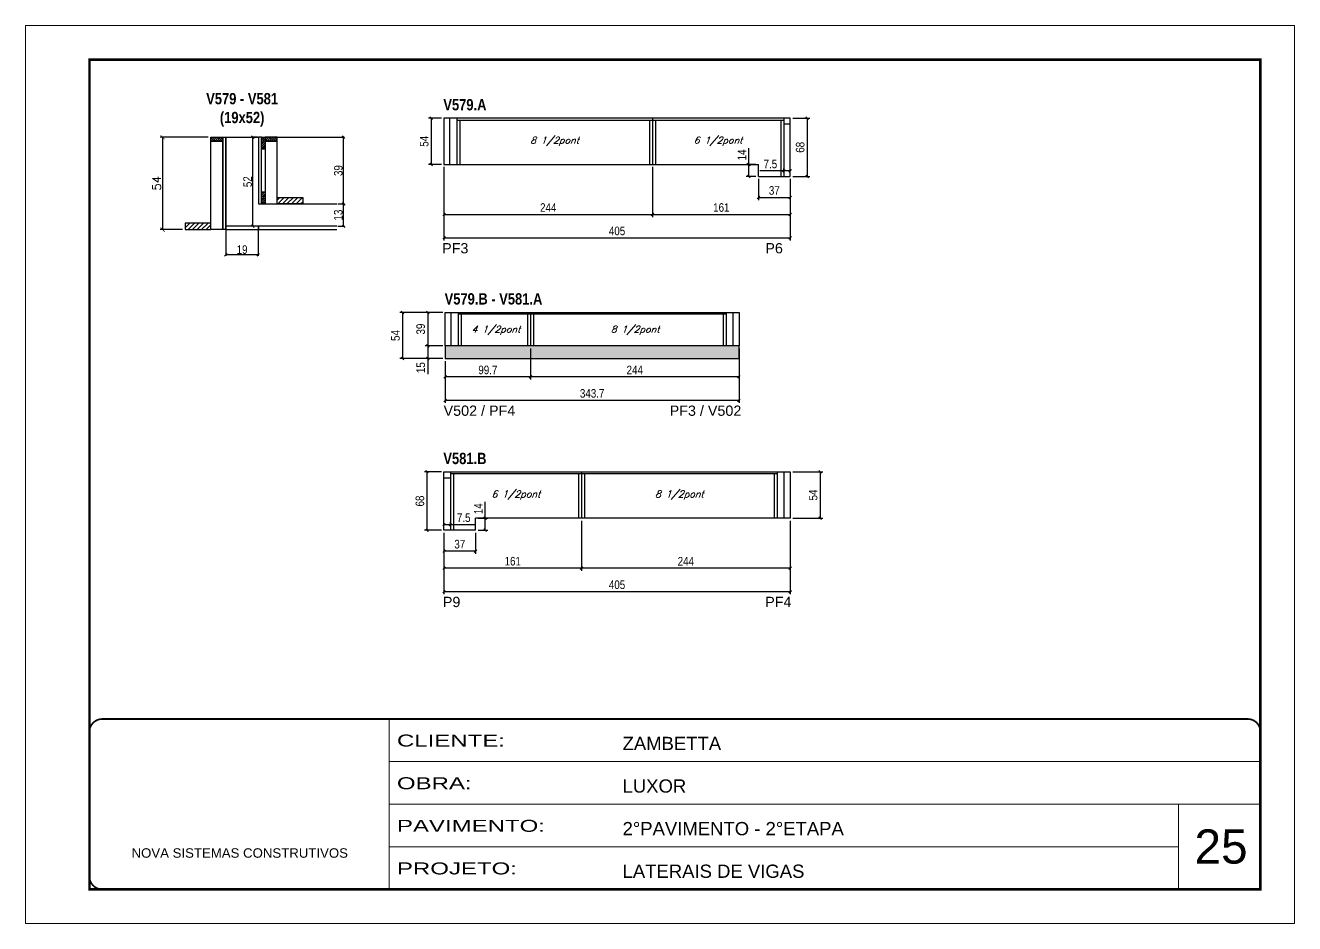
# Model space of a CAD drawing. Extents: x -15895 to 12929, y -2522 to 15173.
# Drawn here: x 3309 to 4794, y 6666 to 7716 of the extents above; entities that cross this region are included whole.
import ezdxf

# ---------------------------------------------------------------- set-up
doc = ezdxf.new("R2010")
doc.units = 0
doc.header["$PDMODE"] = 35
doc.header["$PDSIZE"] = -10
doc.linetypes.add('CONTINUO', pattern=[0])
doc.linetypes.add('DASHED', pattern=[0.75, 0.5, -0.25])
for name, color, linetype in [('5', 5, 'Continuous'), ('COTA', 241, 'Continuous'), ('NOMENCLATURA', 7, 'Continuous'), ('Painéis', 200, 'Continuous'), ('SARR_2.2x10', 60, 'Continuous'), ('SARR_2.2x7', 40, 'Continuous'), ('SARR_3.5x7', 81, 'Continuous'), ('texto', 7, 'Continuous')]:
    doc.layers.add(name, color=color, linetype=linetype)
for name, color, linetype, lineweight in [('CARIMBO', 255, 'Continuous', 9), ('CONCRETO', 251, 'Continuous', 25), ('Folhas', 255, 'Continuous', 9), ('SARRAFO DE PRESSAO', 251, 'DASHED', 9)]:
    doc.layers.add(name, color=color, linetype=linetype, lineweight=lineweight)
doc.styles.add('ARIAL', font='arial.ttf')
doc.styles.add('COTA TECNICA', font='techl___.ttf', dxfattribs={"height": 10})
doc.styles.add('COTA TECNICA 2X', font='techl___.ttf', dxfattribs={"height": 10})
doc.styles.add('Romans', font='romans.shx')
doc.styles.get("Standard").update_dxf_attribs({"font": 'arial.ttf'})
doc.styles.add('TECNICA', font='techb___.ttf', dxfattribs={"height": 10})
doc.styles.add('Tecnologia', font='')
doc.styles.get('Tecnologia').set_extended_font_data('Forgotten Futurist')
doc.dimstyles.new('Cota Seção (2x)', dxfattribs={"dimtxt": 10, "dimasz": 5, "dimexe": 3, "dimexo": 3, "dimgap": 2, "dimtad": 3, "dimdec": 1, "dimlfac": 0.5, "dimzin": 12, "dimdsep": 46, "dimtxsty": 'Romans', "dimblk": 'ARCHTICK', "dimcen": 0, "dimclrd": 4, "dimclre": 4, "dimclrt": 1, "dimadec": 1, "dimazin": 3, "dimtfac": 1, "dimtdec": 1, "dimtmove": 0, "dimatfit": 3, "dimldrblk": 'OBLIQUE', "dimfxl": 1, "dimtolj": 1, "dimtzin": 12, "dimarcsym": 0})
doc.dimstyles.new('PAINEL', dxfattribs={"dimtxt": 10, "dimasz": 3, "dimexe": 3, "dimexo": 3, "dimgap": 3, "dimtad": 1, "dimdec": 1, "dimzin": 12, "dimdsep": 46, "dimtxsty": 'COTA TECNICA', "dimblk1": 'OBLIQUE', "dimblk2": 'OBLIQUE', "dimsah": 1, "dimcen": 0.9, "dimclrd": 4, "dimclre": 4, "dimclrt": 240, "dimadec": 1, "dimazin": 3, "dimtfac": 1, "dimtdec": 1, "dimtmove": 0, "dimatfit": 3, "dimfxl": 1, "dimtolj": 1, "dimtzin": 12, "dimarcsym": 0})
doc.dimstyles.new('SECAO', dxfattribs={"dimscale": 0.333333, "dimtxt": 5, "dimasz": 9, "dimexe": 3, "dimexo": 3, "dimgap": 3, "dimtad": 1, "dimdec": 1, "dimlfac": 0.5, "dimzin": 12, "dimdsep": 46, "dimtxsty": 'COTA TECNICA 2X', "dimblk1": 'OBLIQUE', "dimblk2": 'OBLIQUE', "dimsah": 1, "dimcen": 0.9, "dimclrd": 4, "dimclre": 4, "dimclrt": 240, "dimadec": 1, "dimazin": 3, "dimtfac": 1, "dimtdec": 1, "dimtmove": 0, "dimatfit": 3, "dimfxl": 1, "dimtolj": 1, "dimtzin": 12, "dimarcsym": 0})

# ---------------------------------------------------------------- blocks, each defined once
blk = doc.blocks.new('9999999999')
at = {"color": 30, "linetype": 'CONTINUO'}
for p, q in [((98564.6, 34230.2), (98564.6, 34429.4)), ((98564.6, 34379.6), (99584, 34379.6)), ((98564.6, 34329.8), (99488, 34329.8)), ((99584, 34329.8), (99488, 34329.8)), ((99488, 34329.8), (99488, 34230.2)), ((98564.6, 34280), (99488, 34280))]:
    blk.add_line(p, q, dxfattribs=at)
at = {"color": 30, "linetype": 'CONTINUO', "const_width": 2}
blk.add_lwpolyline([(99584, 34230.2), (99584, 34414.4, 0.414214), (99569, 34429.4), (98229, 34429.4, 0.414214), (98214, 34414.4), (98214, 34245.2, 0.414214), (98229, 34230.2), (99584, 34230.2)], format="xyb", dxfattribs=at)
at = {"layer": 'Folhas'}
blk.add_lwpolyline([(98139, 34190.2), (99624, 34190.2), (99624, 35240.2), (98139, 35240.2)], close=True, dxfattribs=at)
at = {"layer": 'Folhas', "color": 30, "const_width": 3}
blk.add_lwpolyline([(98214, 34230.2), (99584, 34230.2), (99584, 35200.2), (98214, 35200.2)], close=True, dxfattribs=at)
at = {"color": 7, "linetype": 'Continuous', "ltscale": 5, "style": 'ARIAL'}
for s, height, p in [('ZAMBETTA', 15.48, (98837.7, 34393.1)), ('LUXOR', 15.48, (98837.7, 34343.3)), ('2°PAVIMENTO - 2°ETAPA', 15.483, (98837.7, 34293.5)), ('NOVA SISTEMAS CONSTRUTIVOS', 11.059, (98263.2, 34267.2)), ('LATERAIS DE VIGAS', 15.483, (98837.7, 34243.7))]:
    blk.add_text(s, height=height, dxfattribs=at).set_placement(p)
at = {"layer": 'Folhas', "color": 7, "style": 'Tecnologia', "width": 1.5}
for s, p in [('CLIENTE:', (98573.7, 34397.2)), ('OBRA:', (98573.7, 34347.3)), ('PAVIMENTO:', (98573.7, 34297.5)), ('PROJETO:', (98573.7, 34247.7))]:
    blk.add_text(s, height=14, dxfattribs=at).set_placement(p)
blk = doc.blocks.new('_Oblique')
at = {"color": 0, "linetype": 'ByBlock', "lineweight": -2}
blk.add_line((-0.5, -0.5), (0.5, 0.5), dxfattribs=at)
blk = doc.blocks.new('*D1212')
at = {"layer": 'COTA', "color": 4, "lineweight": -2, "transparency": 16777216}
for p, q in [((3543.9, 7476.7), (3543.9, 7447.2)), ((3581.9, 7476.7), (3581.9, 7447.2)), ((3581.9, 7448.2), (3543.9, 7448.2))]:
    blk.add_line(p, q, dxfattribs=at)
at = {"layer": 'Defpoints', "color": 0, "transparency": 16777216}
for p in [(3543.9, 7477.7), (3581.9, 7477.7), (3543.9, 7448.2)]:
    blk.add_point(p, dxfattribs=at)
at = {"layer": 'COTA', "color": 4, "lineweight": -2, "transparency": 16777216, "xscale": 3, "yscale": 3, "zscale": 3, "rotation": 180}
blk.add_blockref('_Oblique', (3543.9, 7448.2), dxfattribs=at)
at = {"layer": 'COTA', "color": 4, "lineweight": -2, "transparency": 16777216, "xscale": 3, "yscale": 3, "zscale": 3}
blk.add_blockref('_Oblique', (3581.9, 7448.2), dxfattribs=at)
at = {"layer": 'COTA', "color": 240, "transparency": 16777216, "insert": (3562.9, 7454.3), "char_height": 10, "attachment_point": 5, "style": 'COTA TECNICA 2X'}
blk.add_mtext('\\A1;19', dxfattribs=at)
blk = doc.blocks.new('*D1213')
at = {"layer": 'COTA', "color": 4, "lineweight": -2, "transparency": 16777216}
for p, q in [((3580.9, 7585.7), (3574.5, 7585.7)), ((3575.5, 7481.7), (3575.5, 7585.7)), ((3580.9, 7481.7), (3574.5, 7481.7))]:
    blk.add_line(p, q, dxfattribs=at)
at = {"layer": 'Defpoints', "color": 0, "transparency": 16777216}
for p in [(3575.5, 7585.7), (3581.9, 7585.7), (3581.9, 7481.7)]:
    blk.add_point(p, dxfattribs=at)
at = {"layer": 'COTA', "color": 4, "lineweight": -2, "transparency": 16777216, "xscale": 3, "yscale": 3, "zscale": 3}
for p, rotation in [((3575.5, 7585.7), 90), ((3575.5, 7481.7), 270)]:
    blk.add_blockref('_Oblique', p, dxfattribs=dict(at, rotation=rotation))
at = {"layer": 'COTA', "color": 240, "transparency": 16777216, "insert": (3569.4, 7533.7), "char_height": 10, "attachment_point": 5, "rotation": 90, "style": 'COTA TECNICA 2X'}
blk.add_mtext('\\A1;52', dxfattribs=at)
blk = doc.blocks.new('*D1210')
at = {"layer": 'COTA', "color": 4, "lineweight": -2, "transparency": 16777216}
for p, q in [((3674.9, 7507.7), (3682.7, 7507.7)), ((3681.7, 7481.7), (3681.7, 7507.7)), ((3674.9, 7481.7), (3682.7, 7481.7))]:
    blk.add_line(p, q, dxfattribs=at)
at = {"layer": 'Defpoints', "color": 0, "transparency": 16777216}
for p in [(3673.9, 7507.7), (3681.7, 7507.7), (3673.9, 7481.7)]:
    blk.add_point(p, dxfattribs=at)
at = {"layer": 'COTA', "color": 4, "lineweight": -2, "transparency": 16777216, "xscale": 3, "yscale": 3, "zscale": 3}
for p, rotation in [((3681.7, 7507.7), 90), ((3681.7, 7481.7), 270)]:
    blk.add_blockref('_Oblique', p, dxfattribs=dict(at, rotation=rotation))
at = {"layer": 'COTA', "color": 240, "transparency": 16777216, "insert": (3675.5, 7494.7), "char_height": 10, "attachment_point": 5, "rotation": 90, "style": 'COTA TECNICA 2X'}
blk.add_mtext('\\A1;13', dxfattribs=at)
blk = doc.blocks.new('*D1211')
at = {"layer": 'COTA', "color": 4, "lineweight": -2, "transparency": 16777216}
for p, q in [((3600.5, 7585.7), (3682.7, 7585.7)), ((3681.7, 7507.7), (3681.7, 7585.7)), ((3674.9, 7507.7), (3682.7, 7507.7))]:
    blk.add_line(p, q, dxfattribs=at)
at = {"layer": 'Defpoints', "color": 0, "transparency": 16777216}
for p in [(3599.5, 7585.7), (3681.7, 7585.7), (3673.9, 7507.7)]:
    blk.add_point(p, dxfattribs=at)
at = {"layer": 'COTA', "color": 4, "lineweight": -2, "transparency": 16777216, "xscale": 3, "yscale": 3, "zscale": 3}
for p, rotation in [((3681.7, 7585.7), 90), ((3681.7, 7507.7), 270)]:
    blk.add_blockref('_Oblique', p, dxfattribs=dict(at, rotation=rotation))
at = {"layer": 'COTA', "color": 240, "transparency": 16777216, "insert": (3675.5, 7546.7), "char_height": 10, "attachment_point": 5, "rotation": 90, "style": 'COTA TECNICA 2X'}
blk.add_mtext('\\A1;39', dxfattribs=at)
blk = doc.blocks.new('_ArchTick')
at = {"color": 0, "linetype": 'ByBlock', "const_width": 0.15}
blk.add_lwpolyline([(-0.5, -0.5), (0.5, 0.5)], dxfattribs=at)
blk = doc.blocks.new('*D1214')
at = {"layer": 'COTA', "color": 4, "lineweight": -2, "transparency": 16777216}
for p, q in [((3523.3, 7585.7), (3467, 7585.7)), ((3470, 7477.7), (3470, 7585.7)), ((3493.3, 7477.7), (3467, 7477.7))]:
    blk.add_line(p, q, dxfattribs=at)
at = {"layer": 'Defpoints', "color": 0, "transparency": 16777216}
for p in [(3470, 7585.7), (3526.3, 7585.7), (3496.3, 7477.7)]:
    blk.add_point(p, dxfattribs=at)
at = {"layer": 'COTA', "color": 4, "lineweight": -2, "transparency": 16777216, "xscale": 5, "yscale": 5, "zscale": 5}
for p, rotation in [((3470, 7585.7), 90), ((3470, 7477.7), 270)]:
    blk.add_blockref('_ArchTick', p, dxfattribs=dict(at, rotation=rotation))
at = {"layer": 'COTA', "color": 1, "transparency": 16777216, "insert": (3463, 7531.7), "char_height": 10, "attachment_point": 5, "rotation": 90, "style": 'Romans'}
blk.add_mtext('\\A1;54', dxfattribs=at)
blk = doc.blocks.new('*D1218')
at = {"layer": 'COTA', "color": 4, "lineweight": -2, "transparency": 16777216}
for p, q in [((3799.1, 7550.9), (3799.1, 7465)), ((4204.1, 7536.9), (4204.1, 7465)), ((3799.1, 7468), (4204.1, 7468))]:
    blk.add_line(p, q, dxfattribs=at)
at = {"layer": 'Defpoints', "color": 0, "transparency": 16777216}
for p in [(3799.1, 7553.9), (4204.1, 7539.9), (4204.1, 7468)]:
    blk.add_point(p, dxfattribs=at)
at = {"layer": 'COTA', "color": 4, "lineweight": -2, "transparency": 16777216, "xscale": 3, "yscale": 3, "zscale": 3, "rotation": 180}
blk.add_blockref('_Oblique', (3799.1, 7468), dxfattribs=at)
at = {"layer": 'COTA', "color": 4, "lineweight": -2, "transparency": 16777216, "xscale": 3, "yscale": 3, "zscale": 3}
blk.add_blockref('_Oblique', (4204.1, 7468), dxfattribs=at)
at = {"layer": 'COTA', "color": 240, "transparency": 16777216, "insert": (4001.6, 7476.1), "char_height": 10, "attachment_point": 5, "style": 'COTA TECNICA'}
blk.add_mtext('\\A1;405', dxfattribs=at)
blk = doc.blocks.new('*D1219')
at = {"layer": 'COTA', "color": 4, "lineweight": -2, "transparency": 16777216}
for p, q in [((3799.1, 7550.9), (3799.1, 7492.4)), ((4043.1, 7550.9), (4043.1, 7492.4)), ((3799.1, 7495.4), (4043.1, 7495.4))]:
    blk.add_line(p, q, dxfattribs=at)
at = {"layer": 'Defpoints', "color": 0, "transparency": 16777216}
for p in [(3799.1, 7553.9), (4043.1, 7553.9), (4043.1, 7495.4)]:
    blk.add_point(p, dxfattribs=at)
at = {"layer": 'COTA', "color": 4, "lineweight": -2, "transparency": 16777216, "xscale": 3, "yscale": 3, "zscale": 3, "rotation": 180}
blk.add_blockref('_Oblique', (3799.1, 7495.4), dxfattribs=at)
at = {"layer": 'COTA', "color": 4, "lineweight": -2, "transparency": 16777216, "xscale": 3, "yscale": 3, "zscale": 3}
blk.add_blockref('_Oblique', (4043.1, 7495.4), dxfattribs=at)
at = {"layer": 'COTA', "color": 240, "transparency": 16777216, "insert": (3921.1, 7503.5), "char_height": 10, "attachment_point": 5, "style": 'COTA TECNICA'}
blk.add_mtext('\\A1;244', dxfattribs=at)
blk = doc.blocks.new('*D1220')
at = {"layer": 'COTA', "color": 4, "lineweight": -2, "transparency": 16777216}
for p, q in [((4043.1, 7550.9), (4043.1, 7492.4)), ((4204.1, 7536.9), (4204.1, 7492.4)), ((4043.1, 7495.4), (4204.1, 7495.4))]:
    blk.add_line(p, q, dxfattribs=at)
at = {"layer": 'Defpoints', "color": 0, "transparency": 16777216}
for p in [(4043.1, 7553.9), (4204.1, 7539.9), (4204.1, 7495.4)]:
    blk.add_point(p, dxfattribs=at)
at = {"layer": 'COTA', "color": 4, "lineweight": -2, "transparency": 16777216, "xscale": 3, "yscale": 3, "zscale": 3, "rotation": 180}
blk.add_blockref('_Oblique', (4043.1, 7495.4), dxfattribs=at)
at = {"layer": 'COTA', "color": 4, "lineweight": -2, "transparency": 16777216, "xscale": 3, "yscale": 3, "zscale": 3}
blk.add_blockref('_Oblique', (4204.1, 7495.4), dxfattribs=at)
at = {"layer": 'COTA', "color": 240, "transparency": 16777216, "insert": (4123.6, 7503.5), "char_height": 10, "attachment_point": 5, "style": 'COTA TECNICA'}
blk.add_mtext('\\A1;161', dxfattribs=at)
blk = doc.blocks.new('*D1215')
at = {"layer": 'COTA', "color": 4, "lineweight": -2, "transparency": 16777216}
for p, q in [((4196.6, 7546.3), (4168.5, 7546.3)), ((4196.6, 7544.5), (4196.6, 7549.3)), ((4204.1, 7546.3), (4196.6, 7546.3)), ((4204.1, 7544.5), (4204.1, 7549.3))]:
    blk.add_line(p, q, dxfattribs=at)
at = {"layer": 'Defpoints', "color": 0, "transparency": 16777216}
for p in [(4196.6, 7546.3), (4196.6, 7541.5), (4204.1, 7541.5)]:
    blk.add_point(p, dxfattribs=at)
at = {"layer": 'COTA', "color": 4, "lineweight": -2, "transparency": 16777216, "xscale": 3, "yscale": 3, "zscale": 3, "rotation": 180}
blk.add_blockref('_Oblique', (4196.6, 7546.3), dxfattribs=at)
at = {"layer": 'COTA', "color": 4, "lineweight": -2, "transparency": 16777216, "xscale": 3, "yscale": 3, "zscale": 3}
blk.add_blockref('_Oblique', (4204.1, 7546.3), dxfattribs=at)
at = {"layer": 'COTA', "color": 240, "transparency": 16777216, "insert": (4181, 7554.4), "char_height": 10, "attachment_point": 5, "style": 'COTA TECNICA'}
blk.add_mtext('\\A1;7.5', dxfattribs=at)
blk = doc.blocks.new('*D1221')
at = {"layer": 'COTA', "color": 4, "lineweight": -2, "transparency": 16777216}
for p, q in [((4207.1, 7607.9), (4227.1, 7607.9)), ((4224.1, 7607.9), (4224.1, 7539.9)), ((4207.1, 7539.9), (4227.1, 7539.9))]:
    blk.add_line(p, q, dxfattribs=at)
at = {"layer": 'Defpoints', "color": 0, "transparency": 16777216}
for p in [(4204.1, 7607.9), (4204.1, 7539.9), (4224.1, 7539.9)]:
    blk.add_point(p, dxfattribs=at)
at = {"layer": 'COTA', "color": 4, "lineweight": -2, "transparency": 16777216, "xscale": 3, "yscale": 3, "zscale": 3}
for p, rotation in [((4224.1, 7607.9), 90), ((4224.1, 7539.9), 270)]:
    blk.add_blockref('_Oblique', p, dxfattribs=dict(at, rotation=rotation))
at = {"layer": 'COTA', "color": 240, "transparency": 16777216, "insert": (4215.9, 7573.9), "char_height": 10, "attachment_point": 5, "rotation": 90, "style": 'COTA TECNICA'}
blk.add_mtext('\\A1;68', dxfattribs=at)
blk = doc.blocks.new('*D1222')
at = {"layer": 'COTA', "color": 4, "lineweight": -2, "transparency": 16777216}
for p, q in [((4167.1, 7536.9), (4167.1, 7512.2)), ((4204.1, 7536.9), (4204.1, 7512.2)), ((4167.1, 7515.2), (4204.1, 7515.2))]:
    blk.add_line(p, q, dxfattribs=at)
at = {"layer": 'Defpoints', "color": 0, "transparency": 16777216}
for p in [(4167.1, 7539.9), (4204.1, 7539.9), (4204.1, 7515.2)]:
    blk.add_point(p, dxfattribs=at)
at = {"layer": 'COTA', "color": 4, "lineweight": -2, "transparency": 16777216, "xscale": 3, "yscale": 3, "zscale": 3, "rotation": 180}
blk.add_blockref('_Oblique', (4167.1, 7515.2), dxfattribs=at)
at = {"layer": 'COTA', "color": 4, "lineweight": -2, "transparency": 16777216, "xscale": 3, "yscale": 3, "zscale": 3}
blk.add_blockref('_Oblique', (4204.1, 7515.2), dxfattribs=at)
at = {"layer": 'COTA', "color": 240, "transparency": 16777216, "insert": (4185.6, 7523.4), "char_height": 10, "attachment_point": 5, "style": 'COTA TECNICA'}
blk.add_mtext('\\A1;37', dxfattribs=at)
blk = doc.blocks.new('*D1216')
at = {"layer": 'COTA', "color": 4, "lineweight": -2, "transparency": 16777216}
for p, q in [((3796.1, 7607.9), (3781.1, 7607.9)), ((3784.1, 7607.9), (3784.1, 7553.9)), ((3796.1, 7553.9), (3781.1, 7553.9))]:
    blk.add_line(p, q, dxfattribs=at)
at = {"layer": 'Defpoints', "color": 0, "transparency": 16777216}
for p in [(3799.1, 7607.9), (3784.1, 7553.9), (3799.1, 7553.9)]:
    blk.add_point(p, dxfattribs=at)
at = {"layer": 'COTA', "color": 4, "lineweight": -2, "transparency": 16777216, "xscale": 3, "yscale": 3, "zscale": 3}
for p, rotation in [((3784.1, 7607.9), 90), ((3784.1, 7553.9), 270)]:
    blk.add_blockref('_Oblique', p, dxfattribs=dict(at, rotation=rotation))
at = {"layer": 'COTA', "color": 240, "transparency": 16777216, "insert": (3776, 7580.9), "char_height": 10, "attachment_point": 5, "rotation": 90, "style": 'COTA TECNICA'}
blk.add_mtext('\\A1;54', dxfattribs=at)
blk = doc.blocks.new('*D1217')
at = {"layer": 'COTA', "color": 4, "lineweight": -2, "transparency": 16777216}
for p, q in [((4155.8, 7553.9), (4155.8, 7573)), ((4164.1, 7553.9), (4152.8, 7553.9)), ((4155.8, 7539.9), (4155.8, 7553.9)), ((4164.1, 7539.9), (4152.8, 7539.9))]:
    blk.add_line(p, q, dxfattribs=at)
at = {"layer": 'Defpoints', "color": 0, "transparency": 16777216}
for p in [(4155.8, 7553.9), (4167.1, 7553.9), (4167.1, 7539.9)]:
    blk.add_point(p, dxfattribs=at)
at = {"layer": 'COTA', "color": 4, "lineweight": -2, "transparency": 16777216, "xscale": 3, "yscale": 3, "zscale": 3}
for p, rotation in [((4155.8, 7553.9), 90), ((4155.8, 7539.9), 270)]:
    blk.add_blockref('_Oblique', p, dxfattribs=dict(at, rotation=rotation))
at = {"layer": 'COTA', "color": 240, "transparency": 16777216, "insert": (4147.7, 7565), "char_height": 10, "attachment_point": 5, "rotation": 90, "style": 'COTA TECNICA'}
blk.add_mtext('\\A1;14', dxfattribs=at)
blk = doc.blocks.new('*D1226')
at = {"layer": 'COTA', "color": 4, "lineweight": -2, "transparency": 16777216}
for p, q in [((4144.3, 7338.9), (4144.3, 7275)), ((3800.6, 7323.9), (3800.6, 7275)), ((4144.3, 7278), (3800.6, 7278))]:
    blk.add_line(p, q, dxfattribs=at)
at = {"layer": 'Defpoints', "color": 0, "transparency": 16777216}
for p in [(4144.3, 7341.9), (3800.6, 7326.9), (3800.6, 7278)]:
    blk.add_point(p, dxfattribs=at)
at = {"layer": 'COTA', "color": 4, "lineweight": -2, "transparency": 16777216, "xscale": 3, "yscale": 3, "zscale": 3, "rotation": 180}
blk.add_blockref('_Oblique', (3800.6, 7278), dxfattribs=at)
at = {"layer": 'COTA', "color": 4, "lineweight": -2, "transparency": 16777216, "xscale": 3, "yscale": 3, "zscale": 3}
blk.add_blockref('_Oblique', (4144.3, 7278), dxfattribs=at)
at = {"layer": 'COTA', "color": 240, "transparency": 16777216, "insert": (3972.5, 7286.2), "char_height": 10, "attachment_point": 5, "style": 'COTA TECNICA'}
blk.add_mtext('\\A1;343.7', dxfattribs=at)
blk = doc.blocks.new('*D1227')
at = {"layer": 'COTA', "color": 4, "lineweight": -2, "transparency": 16777216}
for p, q in [((3900.3, 7338.9), (3900.3, 7302.5)), ((4144.3, 7338.9), (4144.3, 7302.5)), ((4144.3, 7305.5), (3900.3, 7305.5))]:
    blk.add_line(p, q, dxfattribs=at)
at = {"layer": 'Defpoints', "color": 0, "transparency": 16777216}
for p in [(3900.3, 7341.9), (4144.3, 7341.9), (3900.3, 7305.5)]:
    blk.add_point(p, dxfattribs=at)
at = {"layer": 'COTA', "color": 4, "lineweight": -2, "transparency": 16777216, "xscale": 3, "yscale": 3, "zscale": 3, "rotation": 180}
blk.add_blockref('_Oblique', (3900.3, 7305.5), dxfattribs=at)
at = {"layer": 'COTA', "color": 4, "lineweight": -2, "transparency": 16777216, "xscale": 3, "yscale": 3, "zscale": 3}
blk.add_blockref('_Oblique', (4144.3, 7305.5), dxfattribs=at)
at = {"layer": 'COTA', "color": 240, "transparency": 16777216, "insert": (4022.3, 7313.6), "char_height": 10, "attachment_point": 5, "style": 'COTA TECNICA'}
blk.add_mtext('\\A1;244', dxfattribs=at)
blk = doc.blocks.new('*D1228')
at = {"layer": 'COTA', "color": 4, "lineweight": -2, "transparency": 16777216}
for p, q in [((3900.3, 7338.9), (3900.3, 7302.5)), ((3800.6, 7323.9), (3800.6, 7302.5)), ((3900.3, 7305.5), (3800.6, 7305.5))]:
    blk.add_line(p, q, dxfattribs=at)
at = {"layer": 'Defpoints', "color": 0, "transparency": 16777216}
for p in [(3900.3, 7341.9), (3800.6, 7326.9), (3800.6, 7305.5)]:
    blk.add_point(p, dxfattribs=at)
at = {"layer": 'COTA', "color": 4, "lineweight": -2, "transparency": 16777216, "xscale": 3, "yscale": 3, "zscale": 3, "rotation": 180}
blk.add_blockref('_Oblique', (3800.6, 7305.5), dxfattribs=at)
at = {"layer": 'COTA', "color": 4, "lineweight": -2, "transparency": 16777216, "xscale": 3, "yscale": 3, "zscale": 3}
blk.add_blockref('_Oblique', (3900.3, 7305.5), dxfattribs=at)
at = {"layer": 'COTA', "color": 240, "transparency": 16777216, "insert": (3850.5, 7313.6), "char_height": 10, "attachment_point": 5, "style": 'COTA TECNICA'}
blk.add_mtext('\\A1;99.7', dxfattribs=at)
blk = doc.blocks.new('*D1223')
at = {"layer": 'COTA', "color": 4, "lineweight": -2, "transparency": 16777216}
for p, q in [((3797.6, 7380.9), (3777.1, 7380.9)), ((3780.1, 7380.9), (3780.1, 7341.9)), ((3797.6, 7341.9), (3777.1, 7341.9))]:
    blk.add_line(p, q, dxfattribs=at)
at = {"layer": 'Defpoints', "color": 0, "transparency": 16777216}
for p in [(3800.6, 7380.9), (3780.1, 7341.9), (3800.6, 7341.9)]:
    blk.add_point(p, dxfattribs=at)
at = {"layer": 'COTA', "color": 4, "lineweight": -2, "transparency": 16777216, "xscale": 3, "yscale": 3, "zscale": 3}
for p, rotation in [((3780.1, 7380.9), 90), ((3780.1, 7341.9), 270)]:
    blk.add_blockref('_Oblique', p, dxfattribs=dict(at, rotation=rotation))
at = {"layer": 'COTA', "color": 240, "transparency": 16777216, "insert": (3771.9, 7361.4), "char_height": 10, "attachment_point": 5, "rotation": 90, "style": 'COTA TECNICA'}
blk.add_mtext('\\A1;39', dxfattribs=at)
blk = doc.blocks.new('*D1224')
at = {"layer": 'COTA', "color": 4, "lineweight": -2, "transparency": 16777216}
for p, q in [((3797.6, 7341.9), (3777.1, 7341.9)), ((3780.1, 7341.9), (3780.1, 7326.9)), ((3797.6, 7326.9), (3777.1, 7326.9)), ((3780.1, 7326.9), (3780.1, 7308.6))]:
    blk.add_line(p, q, dxfattribs=at)
at = {"layer": 'Defpoints', "color": 0, "transparency": 16777216}
for p in [(3800.6, 7341.9), (3780.1, 7326.9), (3800.6, 7326.9)]:
    blk.add_point(p, dxfattribs=at)
at = {"layer": 'COTA', "color": 4, "lineweight": -2, "transparency": 16777216, "xscale": 3, "yscale": 3, "zscale": 3}
for p, rotation in [((3780.1, 7341.9), 90), ((3780.1, 7326.9), 270)]:
    blk.add_blockref('_Oblique', p, dxfattribs=dict(at, rotation=rotation))
at = {"layer": 'COTA', "color": 240, "transparency": 16777216, "insert": (3772, 7316.3), "char_height": 10, "attachment_point": 5, "rotation": 90, "style": 'COTA TECNICA'}
blk.add_mtext('\\A1;15', dxfattribs=at)
blk = doc.blocks.new('*D1225')
at = {"layer": 'COTA', "color": 4, "lineweight": -2, "transparency": 16777216}
for p, q in [((3797.6, 7380.9), (3747.5, 7380.9)), ((3750.5, 7380.9), (3750.5, 7326.9)), ((3794.6, 7326.9), (3747.5, 7326.9))]:
    blk.add_line(p, q, dxfattribs=at)
at = {"layer": 'Defpoints', "color": 0, "transparency": 16777216}
for p in [(3800.6, 7380.9), (3750.5, 7326.9), (3797.6, 7326.9)]:
    blk.add_point(p, dxfattribs=at)
at = {"layer": 'COTA', "color": 4, "lineweight": -2, "transparency": 16777216, "xscale": 3, "yscale": 3, "zscale": 3}
for p, rotation in [((3750.5, 7380.9), 90), ((3750.5, 7326.9), 270)]:
    blk.add_blockref('_Oblique', p, dxfattribs=dict(at, rotation=rotation))
at = {"layer": 'COTA', "color": 240, "transparency": 16777216, "insert": (3742.4, 7353.9), "char_height": 10, "attachment_point": 5, "rotation": 90, "style": 'COTA TECNICA'}
blk.add_mtext('\\A1;54', dxfattribs=at)
blk = doc.blocks.new('*D1232')
at = {"layer": 'COTA', "color": 4, "lineweight": -2, "transparency": 16777216}
for p, q in [((4204.1, 7137.4), (4204.1, 7051.4)), ((3799.1, 7123.4), (3799.1, 7051.4)), ((4204.1, 7054.4), (3799.1, 7054.4))]:
    blk.add_line(p, q, dxfattribs=at)
at = {"layer": 'Defpoints', "color": 0, "transparency": 16777216}
for p in [(4204.1, 7140.4), (3799.1, 7126.4), (3799.1, 7054.4)]:
    blk.add_point(p, dxfattribs=at)
at = {"layer": 'COTA', "color": 4, "lineweight": -2, "transparency": 16777216, "xscale": 3, "yscale": 3, "zscale": 3, "rotation": 180}
blk.add_blockref('_Oblique', (3799.1, 7054.4), dxfattribs=at)
at = {"layer": 'COTA', "color": 4, "lineweight": -2, "transparency": 16777216, "xscale": 3, "yscale": 3, "zscale": 3}
blk.add_blockref('_Oblique', (4204.1, 7054.4), dxfattribs=at)
at = {"layer": 'COTA', "color": 240, "transparency": 16777216, "insert": (4001.6, 7062.5), "char_height": 10, "attachment_point": 5, "style": 'COTA TECNICA'}
blk.add_mtext('\\A1;405', dxfattribs=at)
blk = doc.blocks.new('*D1233')
at = {"layer": 'COTA', "color": 4, "lineweight": -2, "transparency": 16777216}
for p, q in [((3960.1, 7137.4), (3960.1, 7078.9)), ((4204.1, 7137.4), (4204.1, 7078.9)), ((4204.1, 7081.9), (3960.1, 7081.9))]:
    blk.add_line(p, q, dxfattribs=at)
at = {"layer": 'Defpoints', "color": 0, "transparency": 16777216}
for p in [(3960.1, 7140.4), (4204.1, 7140.4), (3960.1, 7081.9)]:
    blk.add_point(p, dxfattribs=at)
at = {"layer": 'COTA', "color": 4, "lineweight": -2, "transparency": 16777216, "xscale": 3, "yscale": 3, "zscale": 3, "rotation": 180}
blk.add_blockref('_Oblique', (3960.1, 7081.9), dxfattribs=at)
at = {"layer": 'COTA', "color": 4, "lineweight": -2, "transparency": 16777216, "xscale": 3, "yscale": 3, "zscale": 3}
blk.add_blockref('_Oblique', (4204.1, 7081.9), dxfattribs=at)
at = {"layer": 'COTA', "color": 240, "transparency": 16777216, "insert": (4082.1, 7090), "char_height": 10, "attachment_point": 5, "style": 'COTA TECNICA'}
blk.add_mtext('\\A1;244', dxfattribs=at)
blk = doc.blocks.new('*D1234')
at = {"layer": 'COTA', "color": 4, "lineweight": -2, "transparency": 16777216}
for p, q in [((3960.1, 7137.4), (3960.1, 7078.9)), ((3799.1, 7123.4), (3799.1, 7078.9)), ((3960.1, 7081.9), (3799.1, 7081.9))]:
    blk.add_line(p, q, dxfattribs=at)
at = {"layer": 'Defpoints', "color": 0, "transparency": 16777216}
for p in [(3960.1, 7140.4), (3799.1, 7126.4), (3799.1, 7081.9)]:
    blk.add_point(p, dxfattribs=at)
at = {"layer": 'COTA', "color": 4, "lineweight": -2, "transparency": 16777216, "xscale": 3, "yscale": 3, "zscale": 3, "rotation": 180}
blk.add_blockref('_Oblique', (3799.1, 7081.9), dxfattribs=at)
at = {"layer": 'COTA', "color": 4, "lineweight": -2, "transparency": 16777216, "xscale": 3, "yscale": 3, "zscale": 3}
blk.add_blockref('_Oblique', (3960.1, 7081.9), dxfattribs=at)
at = {"layer": 'COTA', "color": 240, "transparency": 16777216, "insert": (3879.6, 7090), "char_height": 10, "attachment_point": 5, "style": 'COTA TECNICA'}
blk.add_mtext('\\A1;161', dxfattribs=at)
blk = doc.blocks.new('*D1229')
at = {"layer": 'COTA', "color": 4, "lineweight": -2, "transparency": 16777216}
for p, q in [((3799.1, 7131), (3799.1, 7135.8)), ((3799.1, 7132.8), (3806.6, 7132.8)), ((3806.6, 7131), (3806.6, 7135.8)), ((3806.6, 7132.8), (3834.8, 7132.8))]:
    blk.add_line(p, q, dxfattribs=at)
at = {"layer": 'Defpoints', "color": 0, "transparency": 16777216}
for p in [(3799.1, 7128), (3806.6, 7132.8), (3806.6, 7128)]:
    blk.add_point(p, dxfattribs=at)
at = {"layer": 'COTA', "color": 4, "lineweight": -2, "transparency": 16777216, "xscale": 3, "yscale": 3, "zscale": 3, "rotation": 180}
blk.add_blockref('_Oblique', (3799.1, 7132.8), dxfattribs=at)
at = {"layer": 'COTA', "color": 4, "lineweight": -2, "transparency": 16777216, "xscale": 3, "yscale": 3, "zscale": 3}
blk.add_blockref('_Oblique', (3806.6, 7132.8), dxfattribs=at)
at = {"layer": 'COTA', "color": 240, "transparency": 16777216, "insert": (3822.2, 7140.9), "char_height": 10, "attachment_point": 5, "style": 'COTA TECNICA'}
blk.add_mtext('\\A1;7.5', dxfattribs=at)
blk = doc.blocks.new('*D1235')
at = {"layer": 'COTA', "color": 4, "lineweight": -2, "transparency": 16777216}
for p, q in [((3796.1, 7194.4), (3776.2, 7194.4)), ((3779.2, 7194.4), (3779.2, 7126.4)), ((3796.1, 7126.4), (3776.2, 7126.4))]:
    blk.add_line(p, q, dxfattribs=at)
at = {"layer": 'Defpoints', "color": 0, "transparency": 16777216}
for p in [(3799.1, 7194.4), (3779.2, 7126.4), (3799.1, 7126.4)]:
    blk.add_point(p, dxfattribs=at)
at = {"layer": 'COTA', "color": 4, "lineweight": -2, "transparency": 16777216, "xscale": 3, "yscale": 3, "zscale": 3}
for p, rotation in [((3779.2, 7194.4), 90), ((3779.2, 7126.4), 270)]:
    blk.add_blockref('_Oblique', p, dxfattribs=dict(at, rotation=rotation))
at = {"layer": 'COTA', "color": 240, "transparency": 16777216, "insert": (3771, 7160.4), "char_height": 10, "attachment_point": 5, "rotation": 90, "style": 'COTA TECNICA'}
blk.add_mtext('\\A1;68', dxfattribs=at)
blk = doc.blocks.new('*D1236')
at = {"layer": 'COTA', "color": 4, "lineweight": -2, "transparency": 16777216}
for p, q in [((3799.1, 7123.4), (3799.1, 7098.7)), ((3836.1, 7123.4), (3836.1, 7098.7)), ((3836.1, 7101.7), (3799.1, 7101.7))]:
    blk.add_line(p, q, dxfattribs=at)
at = {"layer": 'Defpoints', "color": 0, "transparency": 16777216}
for p in [(3799.1, 7126.4), (3836.1, 7126.4), (3799.1, 7101.7)]:
    blk.add_point(p, dxfattribs=at)
at = {"layer": 'COTA', "color": 4, "lineweight": -2, "transparency": 16777216, "xscale": 3, "yscale": 3, "zscale": 3, "rotation": 180}
blk.add_blockref('_Oblique', (3799.1, 7101.7), dxfattribs=at)
at = {"layer": 'COTA', "color": 4, "lineweight": -2, "transparency": 16777216, "xscale": 3, "yscale": 3, "zscale": 3}
blk.add_blockref('_Oblique', (3836.1, 7101.7), dxfattribs=at)
at = {"layer": 'COTA', "color": 240, "transparency": 16777216, "insert": (3817.6, 7109.9), "char_height": 10, "attachment_point": 5, "style": 'COTA TECNICA'}
blk.add_mtext('\\A1;37', dxfattribs=at)
blk = doc.blocks.new('*D1230')
at = {"layer": 'COTA', "color": 4, "lineweight": -2, "transparency": 16777216}
for p, q in [((4207.1, 7194.4), (4242.3, 7194.4)), ((4239.3, 7194.4), (4239.3, 7140.4)), ((4207.1, 7140.4), (4242.3, 7140.4))]:
    blk.add_line(p, q, dxfattribs=at)
at = {"layer": 'Defpoints', "color": 0, "transparency": 16777216}
for p in [(4204.1, 7194.4), (4204.1, 7140.4), (4239.3, 7140.4)]:
    blk.add_point(p, dxfattribs=at)
at = {"layer": 'COTA', "color": 4, "lineweight": -2, "transparency": 16777216, "xscale": 3, "yscale": 3, "zscale": 3}
for p, rotation in [((4239.3, 7194.4), 90), ((4239.3, 7140.4), 270)]:
    blk.add_blockref('_Oblique', p, dxfattribs=dict(at, rotation=rotation))
at = {"layer": 'COTA', "color": 240, "transparency": 16777216, "insert": (4231.1, 7167.4), "char_height": 10, "attachment_point": 5, "rotation": 90, "style": 'COTA TECNICA'}
blk.add_mtext('\\A1;54', dxfattribs=at)
blk = doc.blocks.new('*D1231')
at = {"layer": 'COTA', "color": 4, "lineweight": -2, "transparency": 16777216}
for p, q in [((3847.4, 7140.4), (3847.4, 7159.5)), ((3839.1, 7140.4), (3850.4, 7140.4)), ((3847.4, 7126.4), (3847.4, 7140.4)), ((3839.1, 7126.4), (3850.4, 7126.4))]:
    blk.add_line(p, q, dxfattribs=at)
at = {"layer": 'Defpoints', "color": 0, "transparency": 16777216}
for p in [(3836.1, 7140.4), (3847.4, 7140.4), (3836.1, 7126.4)]:
    blk.add_point(p, dxfattribs=at)
at = {"layer": 'COTA', "color": 4, "lineweight": -2, "transparency": 16777216, "xscale": 3, "yscale": 3, "zscale": 3}
for p, rotation in [((3847.4, 7140.4), 90), ((3847.4, 7126.4), 270)]:
    blk.add_blockref('_Oblique', p, dxfattribs=dict(at, rotation=rotation))
at = {"layer": 'COTA', "color": 240, "transparency": 16777216, "insert": (3839.3, 7151.4), "char_height": 10, "attachment_point": 5, "rotation": 90, "style": 'COTA TECNICA'}
blk.add_mtext('\\A1;14', dxfattribs=at)

msp = doc.modelspace()

# ---------------------------------------------------------------- hatches: boundary and pattern name
at = {"layer": 'COTA'}
h = msp.add_hatch(dxfattribs=at)
h.set_pattern_fill('AR-CONC', color=256, scale=0.03)
h.set_pattern_definition([(50, (-48.4, -26.6105), (5.46554, -0.4781726), [0.5715, -6.2865]), (355, (-48.4, -26.6105), (-1.0573026, 5.7317054), [0.4572, -5.0292175]), (100.451445, (-47.9446, -26.6503), (4.4082374, 5.2535326), [0.4857003, -5.3427073]), (46.1842, (-48.4, -25.0865), (8.132371, -1.26127), [0.85725, -9.42975]), (96.63556, (-47.722, -25.1916), (7.122124, 7.422784), [0.728551, -8.014068]), (351.18415, (-48.4, -25.0865), (7.122124, 7.422784), [0.685799, -7.543792]), (21, (-47.638, -25.4675), (4.5484317, -3.067956), [0.5715, -6.2865]), (326, (-47.638, -25.4675), (1.854061, 5.525639), [0.4572, -5.0292]), (71.451445, (-47.259, -25.723), (6.4024926, 2.457683), [0.4857003, -5.342698]), (37.5, (-48.4, -26.6105), (0.0926581, 2.53665117), [0, -4.96824, 0, -5.1054, 0, -5.04825]), (7.5, (-48.4, -26.6105), (2.0045899, 3.00541724), [0, -2.91084, 0, -4.85394, 0, -1.92405]), (327.5, (-50.0993, -26.6105), (4.06771786, -0.1718623), [0, -1.905, 0, -5.9436, 0, -7.8867]), (317.5, (-50.8613, -26.6105), (4.4438754, 0.7627947), [0, -2.4765, 0, -3.94716, 0, -5.6007])])
h.paths.add_polyline_path([(4144.31, 7326.94), (4144.31, 7341.94), (3800.61, 7341.94), (3800.61, 7326.94)])
at = {"layer": 'SARR_2.2x10'}
h = msp.add_hatch(dxfattribs=at)
h.set_pattern_fill('ANSI31', color=256, scale=30, style=0)
h.set_pattern_definition([(45, (-1750.2964, 13448.581), (-2.6516504, 2.6516504), [])])
h.paths.add_polyline_path([(3633.93, 7507.67), (3603.93, 7507.67), (3603.93, 7515.17), (3633.93, 7515.17)])
h = msp.add_hatch(dxfattribs=at)
h.set_pattern_fill('ANSI31', color=256, scale=30, style=0)
h.set_pattern_definition([(45, (-1754.6964, 13418.581), (-2.6516504, 2.6516504), [])])
h.paths.add_polyline_path([(3496.33, 7477.67), (3526.33, 7477.67), (3526.33, 7485.17), (3496.33, 7485.17)])
at = {"layer": 'SARR_2.2x7'}
h = msp.add_hatch(dxfattribs=at)
h.set_pattern_fill('ANSI31', color=256, scale=0.5, angle=90)
h.set_pattern_definition([(135, (36761.8639, -115930.9032), (-1.122532015, -1.122532015), [])])
h.paths.add_polyline_path([(3540.33, 7581.27), (3540.33, 7585.67), (3526.33, 7585.67), (3526.33, 7581.27)])
h = msp.add_hatch(dxfattribs=at)
h.set_pattern_fill('ANSI31', color=256, scale=0.5)
h.set_pattern_definition([(45, (-119926.6444, -25649.8721), (-1.122532015, 1.122532015), [])])
h.paths.add_polyline_path([(3585.53, 7571.67), (3589.93, 7571.67), (3589.93, 7585.67), (3585.53, 7585.67)])
h = msp.add_hatch(dxfattribs=at)
h.set_pattern_fill('ANSI31', color=256, scale=0.5, angle=90)
h.set_pattern_definition([(135, (36766.2639, -115930.9032), (-1.122532015, -1.122532015), [])])
h.paths.add_polyline_path([(3589.93, 7581.27), (3589.93, 7585.67), (3603.93, 7585.67), (3603.93, 7581.27)])
h = msp.add_hatch(dxfattribs=at)
h.set_pattern_fill('ANSI31', color=256, scale=0.5)
h.set_pattern_definition([(45, (-119926.6444, -25713.8721), (-1.122532015, 1.122532015), [])])
h.paths.add_polyline_path([(3585.53, 7507.67), (3589.93, 7507.67), (3589.93, 7521.67), (3585.53, 7521.67)])

# ---------------------------------------------------------------- linework, layer by layer
at = {"layer": 'CONCRETO', "linetype": 'Continuous'}
msp.add_lwpolyline([(3543.93, 7477.67), (3543.93, 7477.67), (3543.93, 7585.67), (3581.93, 7585.67), (3581.93, 7507.67), (3673.93, 7507.67)], dxfattribs=at)
at = {"layer": 'COTA'}
for p, q in [((3800.61, 7341.94), (3800.61, 7326.94)), ((4144.31, 7326.94), (4144.31, 7341.94)), ((3800.61, 7326.94), (4144.31, 7326.94))]:
    msp.add_line(p, q, dxfattribs=at)
at = {"layer": 'Painéis', "linetype": 'ByBlock'}
for p, q in [((4204.11, 7607.9), (3799.11, 7607.9)), ((3799.11, 7607.9), (3799.11, 7553.9)), ((4043.11, 7607.9), (4043.11, 7553.9)), ((4204.11, 7539.9), (4204.11, 7607.9)), ((3799.11, 7553.9), (4167.11, 7553.9)), ((4167.11, 7539.9), (4167.11, 7553.9)), ((4167.11, 7539.9), (4204.11, 7539.9)), ((3800.61, 7341.94), (3800.61, 7380.94)), ((3800.61, 7380.94), (4144.31, 7380.94)), ((3900.31, 7380.94), (3900.31, 7341.94)), ((4144.31, 7380.94), (4144.31, 7341.94)), ((4144.31, 7341.94), (3800.61, 7341.94)), ((3799.11, 7126.38), (3799.11, 7194.38)), ((3799.11, 7194.38), (4204.11, 7194.38)), ((3960.11, 7194.38), (3960.11, 7140.38)), ((4204.11, 7194.38), (4204.11, 7140.38)), ((4204.11, 7140.38), (3836.11, 7140.38)), ((3836.11, 7126.38), (3836.11, 7140.38)), ((3836.11, 7126.38), (3799.11, 7126.38))]:
    msp.add_line(p, q, dxfattribs=at)
at = {"layer": 'Painéis', "linetype": 'Continuous'}
for points in [[(3540.33, 7477.67), (3540.33, 7585.67), (3543.93, 7585.67), (3543.93, 7477.67)], [(3585.53, 7507.67), (3585.53, 7585.67), (3581.93, 7585.67), (3581.93, 7507.67)], [(3581.93, 7481.67), (3543.93, 7481.67), (3543.93, 7477.67), (3581.93, 7477.67)]]:
    msp.add_lwpolyline(points, close=True, dxfattribs=at)
msp.add_lwpolyline([(3673.93, 7481.67), (3581.93, 7481.67), (3581.93, 7477.67), (3673.93, 7477.67)], dxfattribs=at)
at = {"layer": 'SARR_2.2x10'}
for points in [[(3633.93, 7507.67), (3603.93, 7507.67), (3603.93, 7515.17), (3633.93, 7515.17)], [(3496.33, 7477.67), (3526.33, 7477.67), (3526.33, 7485.17), (3496.33, 7485.17)]]:
    msp.add_lwpolyline(points, close=True, dxfattribs=at)
at = {"layer": 'SARR_2.2x7', "linetype": 'Continuous'}
for p, q in [((3806.11, 7553.9), (3806.11, 7607.9)), ((3814.11, 7605.7), (4043.11, 7605.7)), ((4043.11, 7605.7), (4196.61, 7605.7)), ((4204.11, 7600.9), (4196.61, 7600.9)), ((3807.61, 7341.94), (3807.61, 7380.94)), ((4137.31, 7341.94), (4137.31, 7380.94)), ((3900.31, 7378.74), (3815.61, 7378.74)), ((4129.31, 7378.74), (3900.31, 7378.74)), ((3960.11, 7192.18), (3806.61, 7192.18)), ((4189.11, 7192.18), (3960.11, 7192.18)), ((4197.11, 7140.38), (4197.11, 7194.38)), ((3799.11, 7187.38), (3806.61, 7187.38))]:
    msp.add_line(p, q, dxfattribs=at)
at = {"layer": 'SARR_2.2x7'}
for points in [[(3526.33, 7585.67), (3540.33, 7585.67), (3540.33, 7581.27), (3526.33, 7581.27)], [(3589.93, 7585.67), (3589.93, 7571.67), (3585.53, 7571.67), (3585.53, 7585.67)], [(3603.93, 7585.67), (3589.93, 7585.67), (3589.93, 7581.27), (3603.93, 7581.27)], [(3589.93, 7521.67), (3589.93, 7507.67), (3585.53, 7507.67), (3585.53, 7521.67)]]:
    msp.add_lwpolyline(points, close=True, dxfattribs=at)
at = {"layer": 'SARR_3.5x7'}
for p, q in [((3814.11, 7607.9), (3814.11, 7553.9)), ((3817.61, 7605.7), (3817.61, 7553.9)), ((4039.61, 7605.7), (4039.61, 7553.9)), ((4046.61, 7605.7), (4046.61, 7553.9)), ((4193.11, 7605.7), (4193.11, 7539.9)), ((4196.61, 7607.9), (4196.61, 7539.9)), ((3815.61, 7380.94), (3815.61, 7341.94)), ((4129.31, 7380.94), (4129.31, 7341.94)), ((3819.11, 7378.74), (3819.11, 7341.94)), ((3896.81, 7378.74), (3896.81, 7341.94)), ((3903.81, 7378.74), (3903.81, 7341.94)), ((4125.81, 7378.74), (4125.81, 7341.94)), ((3806.61, 7194.38), (3806.61, 7126.38)), ((3810.11, 7192.18), (3810.11, 7126.38)), ((3956.61, 7192.18), (3956.61, 7140.38)), ((3963.61, 7192.18), (3963.61, 7140.38)), ((4185.61, 7192.18), (4185.61, 7140.38)), ((4189.11, 7194.38), (4189.11, 7140.38))]:
    msp.add_line(p, q, dxfattribs=at)
for points in [[(3526.33, 7581.27), (3540.33, 7581.27), (3540.33, 7477.67), (3526.33, 7477.67)], [(3603.93, 7581.27), (3589.93, 7581.27), (3589.93, 7507.67), (3603.93, 7507.67)]]:
    msp.add_lwpolyline(points, close=True, dxfattribs=at)

# ---------------------------------------------------------------- block references
at = {"layer": 'SARRAFO DE PRESSAO', "color": 6, "linetype": 'ByBlock'}
msp.add_blockref('9999999999', (-94829.61, -27523.8), dxfattribs=at)

# ---------------------------------------------------------------- texts
at = {"layer": '5', "linetype": 'Continuous'}
for s, rotation, p in [('PF3', 0.00004, (3796.98, 7449.94)), ('P6', 0.00004, (4175.14, 7449.94)), ('V502 / PF4', 0.00004, (3798.69, 7260.01)), ('PF3 / V502', 0.00004, (4063.18, 7260.01)), ('P9', 359.99996, (3797.83, 7036.42)), ('PF4', 359.99996, (4174.96, 7036.42))]:
    msp.add_text(s, height=12, rotation=rotation, dxfattribs=at).set_placement(p)
at = {"layer": 'CARIMBO', "style": 'ARIAL'}
msp.add_text('25', height=40, dxfattribs=at).set_placement((4677.23, 6736.55))
at = {"layer": 'NOMENCLATURA', "style": 'TECNICA'}
for s, p in [('V579.A', (3798.39, 7617.09)), ('V579.B - V581.A', (3799.89, 7390.13)), ('V581.B', (3798.39, 7203.57))]:
    msp.add_text(s, height=13.2, dxfattribs=at).set_placement(p)
at = {"layer": 'NOMENCLATURA', "insert": (3562.96, 7637.36), "char_height": 13.2, "attachment_point": 2, "style": 'TECNICA'}
msp.add_mtext_dynamic_manual_height_columns('V579 - V581\\P(19x52)', width=300.2766, gutter_width=1, heights=[0], dxfattribs=at)
at = {"layer": 'texto', "color": 2, "char_height": 8, "attachment_point": 5, "style": 'Romans'}
for s, insert in [('{\\Q19;\\C256;8 1/2pont}', (3928.61, 7580.9)), ('{\\Q19;\\C256;6 1/2pont}', (4119.86, 7580.9)), ('{\\Q19;\\C256;4 1/2pont}', (3859.96, 7359.94)), ('{\\Q19;\\C256;8 1/2pont}', (4022.81, 7359.94)), ('{\\Q19;\\C256;6 1/2pont}', (3883.36, 7167.38)), ('{\\Q19;\\C256;8 1/2pont}', (4074.61, 7167.38))]:
    msp.add_mtext(s, dxfattribs=dict(at, insert=insert))

# ---------------------------------------------------------------- dimensions: what is measured, and where the dimension line sits
at = {"layer": 'COTA'}
for base, p1, p2, angle, dimstyle, picture, middle in [((3784.07, 7553.9), (3799.11, 7607.9), (3799.11, 7553.9), 90, 'PAINEL', '*D1216', (3775.96, 7580.9)), ((4224.05, 7539.9), (4204.11, 7607.9), (4204.11, 7539.9), 90, 'PAINEL', '*D1221', (4215.93, 7573.9)), ((3469.99, 7585.67), (3496.33, 7477.67), (3526.33, 7585.67), 90, 'Cota Seção (2x)', '*D1214', (3462.99, 7531.67)), ((3575.51, 7585.67), (3581.93, 7481.67), (3581.93, 7585.67), 90, 'SECAO', '*D1213', (3569.4, 7533.67)), ((3681.7, 7585.67), (3673.93, 7507.67), (3599.53, 7585.67), 90, 'SECAO', '*D1211', (3675.45, 7546.67)), ((4155.82, 7553.9), (4167.11, 7539.9), (4167.11, 7553.9), 90, 'PAINEL', '*D1217', (4147.75, 7564.96)), ((4196.61, 7546.32), (4204.11, 7541.53), (4196.61, 7541.53), 180, 'PAINEL', '*D1215', (4181.03, 7554.43)), ((4204.11, 7467.95), (3799.11, 7553.9), (4204.11, 7539.9), 180, 'PAINEL', '*D1218', (4001.61, 7476.06)), ((4204.11, 7515.23), (4167.11, 7539.9), (4204.11, 7539.9), 180, 'PAINEL', '*D1222', (4185.61, 7523.44)), ((3681.7, 7507.67), (3673.93, 7481.67), (3673.93, 7507.67), 90, 'SECAO', '*D1210', (3675.48, 7494.67)), ((3750.5, 7326.94), (3800.61, 7380.94), (3797.61, 7326.94), 90, 'PAINEL', '*D1225', (3742.39, 7353.94)), ((3780.12, 7341.94), (3800.61, 7380.94), (3800.61, 7341.94), 90, 'PAINEL', '*D1223', (3771.87, 7361.44)), ((3780.12, 7326.94), (3800.61, 7341.94), (3800.61, 7326.94), 90, 'PAINEL', '*D1224', (3772.01, 7316.25)), ((3900.31, 7305.5), (4144.31, 7341.94), (3900.31, 7341.94), 180, 'PAINEL', '*D1227', (4022.31, 7313.58)), ((3779.16, 7126.38), (3799.11, 7194.38), (3799.11, 7126.38), 90, 'PAINEL', '*D1235', (3771.04, 7160.38)), ((4239.25, 7140.38), (4204.11, 7194.38), (4204.11, 7140.38), 90, 'PAINEL', '*D1230', (4231.14, 7167.38)), ((3847.39, 7140.38), (3836.11, 7126.38), (3836.11, 7140.38), 90, 'PAINEL', '*D1231', (3839.32, 7151.44)), ((3806.61, 7132.8), (3799.11, 7128.01), (3806.61, 7128.01), 0, 'PAINEL', '*D1229', (3822.18, 7140.91)), ((3799.11, 7054.44), (4204.11, 7140.38), (3799.11, 7126.38), 0, 'PAINEL', '*D1232', (4001.61, 7062.55)), ((3960.11, 7081.91), (4204.11, 7140.38), (3960.11, 7140.38), 180, 'PAINEL', '*D1233', (4082.11, 7089.99)), ((3799.11, 7101.71), (3836.11, 7126.38), (3799.11, 7126.38), 0, 'PAINEL', '*D1236', (3817.61, 7109.93))]:
    dim = msp.add_linear_dim(base=base, p1=p1, p2=p2, angle=angle, dimstyle=dimstyle, dxfattribs=at)
    dim.commit()
    dim.dimension.update_dxf_attribs({"geometry": picture, "text_midpoint": middle})
for base, p1, p2, dimstyle, picture, middle in [((4043.11, 7495.43), (3799.11, 7553.9), (4043.11, 7553.9), 'PAINEL', '*D1219', (3921.11, 7503.5)), ((3543.93, 7448.16), (3581.93, 7477.67), (3543.93, 7477.67), 'SECAO', '*D1212', (3562.93, 7454.25)), ((3800.61, 7278.02), (4144.31, 7341.94), (3800.61, 7326.94), 'PAINEL', '*D1226', (3972.46, 7286.24))]:
    dim = msp.add_linear_dim(base=base, p1=p1, p2=p2, dimstyle=dimstyle, dxfattribs=at)
    dim.commit()
    dim.dimension.update_dxf_attribs({"geometry": picture, "text_midpoint": middle})
dim = msp.add_linear_dim(base=(4204.11, 7495.43), p1=(4043.11, 7553.9), p2=(4204.11, 7539.9), dimstyle='PAINEL', override={"dimtmove": 1}, dxfattribs=at)
dim.commit()
dim.dimension.update_dxf_attribs({"geometry": '*D1220', "text_midpoint": (4123.61, 7503.53)})
for base, p1, p2, picture, middle in [((3800.61, 7305.5), (3900.31, 7341.94), (3800.61, 7326.94), '*D1228', (3850.46, 7313.6)), ((3799.11, 7081.91), (3960.11, 7140.38), (3799.11, 7126.38), '*D1234', (3879.61, 7090.02))]:
    dim = msp.add_linear_dim(base=base, p1=p1, p2=p2, angle=180, dimstyle='PAINEL', override={"dimtmove": 1}, dxfattribs=at)
    dim.commit()
    dim.dimension.update_dxf_attribs({"geometry": picture, "text_midpoint": middle})

doc.saveas('drawing.dxf')
